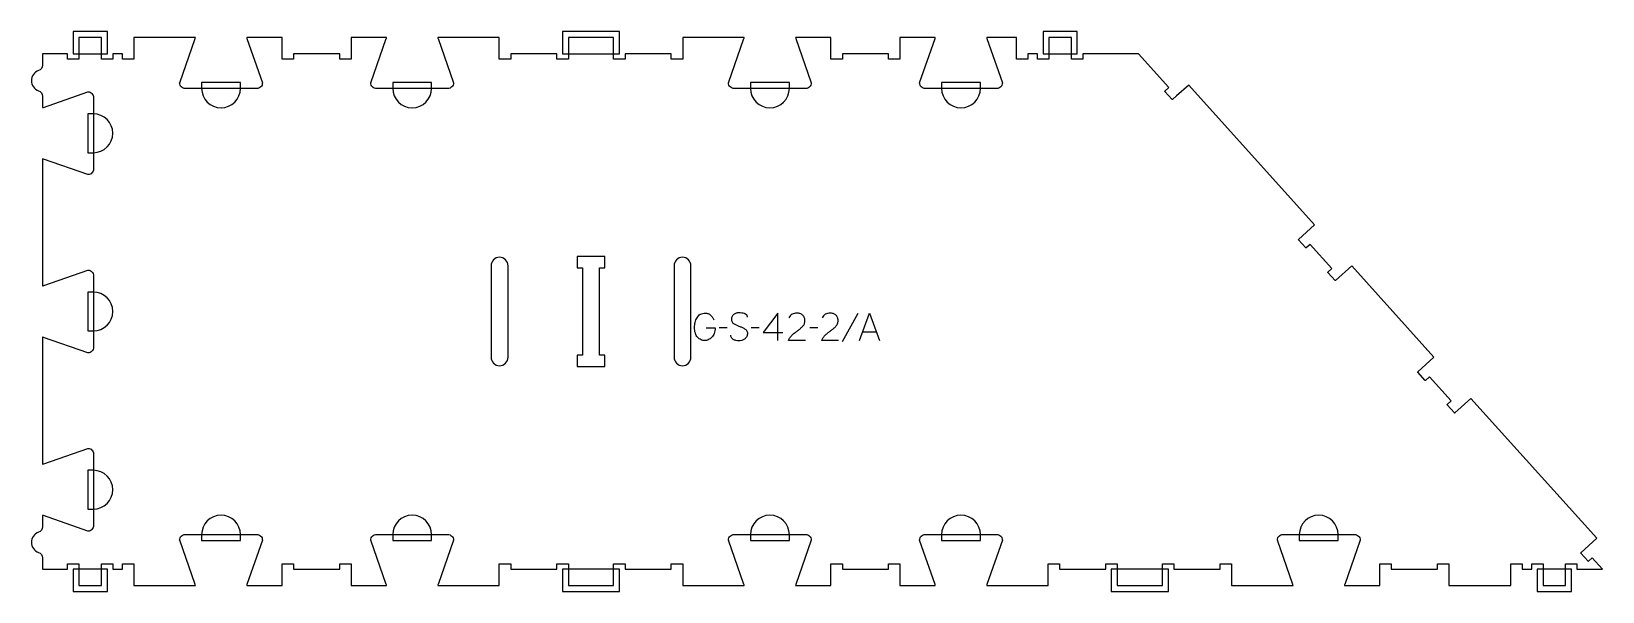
# Model space of a CAD drawing. Extents: x 0 to 1718, y -6 to 606.
import ezdxf

# ---------------------------------------------------------------- set-up
doc = ezdxf.new("R2010")
doc.units = 0
for name, color, linetype in [('1_ANYTOOL_1MMDEEP_LABELS_S', 2, 'CONTINUOUS'), ('3_ANYTOOL_CUTTHROUGH_INSID', 4, 'CONTINUOUS'), ('4_ANYTOOL_CUTTHROUGH_OUTSI', 5, 'CONTINUOUS'), ('5_ANYTOOL_HALF_MILL_9MM_IN', 3, 'CONTINUOUS')]:
    doc.layers.add(name, color=color, linetype=linetype)

msp = doc.modelspace()

# ---------------------------------------------------------------- linework, layer by layer
at = {"layer": '1_ANYTOOL_1MMDEEP_LABELS_S'}
for p, q in [((903.553871, 297.531997), (886.368156, 266.760569)), ((760.496728, 281.88914), (751.711013, 281.803426)), ((795.553871, 281.88914), (786.768156, 281.803426)), ((799.839585, 276.660569), (821.611013, 276.660569)), ((859.753871, 281.88914), (850.968156, 281.803426)), ((908.739585, 277.560569), (923.653871, 277.560569))]:
    msp.add_line(p, q, dxfattribs=at)
for points in [[(737.611013, 281.803426), (747.382442, 281.760569, -0.031732), (747.114331, 278.753167, -0.048764), (746.369942, 275.835569, -0.050291), (745.260229, 273.525061, -0.060119), (743.675299, 271.517711, -0.036578), (741.943279, 270.031295, -0.050793), (739.984228, 268.871283, -0.051881), (738.031211, 268.203538, -0.053919), (735.982442, 267.960569, -0.055881), (733.947295, 268.167513, -0.055271), (732.007442, 268.817711, -0.05403), (730.081466, 269.976905, -0.038531), (728.396728, 271.474854, -0.067281), (726.849014, 273.585868, -0.049165), (725.825299, 276.006997, -0.047412), (725.152372, 279.210916, -0.028075), (724.968156, 282.48914, -0.03109), (725.135683, 285.18072, -0.031496), (725.637799, 287.830211, -0.031425), (726.488672, 290.458456, -0.02824), (727.646728, 292.967711, -0.064555), (729.175531, 295.119236, -0.078906), (731.241371, 296.744497, -0.076878), (733.864972, 297.719047, -0.050594), (736.668156, 298.003426, -0.039946), (738.327717, 297.870629, -0.052714), (739.930656, 297.435569, -0.053511), (741.313854, 296.720234, -0.05153), (742.518156, 295.731997, -0.040443), (744.55838, 293.308856, -0.04035), (746.182442, 290.58914)], [(782.739585, 293.417711, 0.071867), (782.546471, 294.754318, 0.100684), (781.919942, 295.935569, 0.047558), (781.445388, 296.412019, 0.038563), (780.895388, 296.800747, 0.037928), (780.198201, 297.148215, 0.026634), (779.461013, 297.403426, 0.028461), (776.43768, 298.089409, 0.041577), (773.353871, 298.346283, 0.036938), (771.851511, 298.235143, 0.041531), (770.386013, 297.890926, 0.041583), (769.008637, 297.313717, 0.038125), (767.739585, 296.524854, 0.057611), (766.669432, 295.53295, 0.065808), (765.875299, 294.312354, 0.06469), (765.397803, 292.8528, 0.046778), (765.253871, 291.317711, 0.052235), (765.416226, 289.767869, 0.075448), (765.961013, 288.317711, 0.076671), (766.877105, 287.144659, 0.061023), (768.082442, 286.260569, 0.021951), (771.111296, 284.733223, 0.018213), (774.253871, 283.453426, -0.02405), (777.355355, 282.147964, -0.02981), (780.296728, 280.517711, -0.068439), (781.43803, 279.551781, -0.079282), (782.246728, 278.299854, -0.076308), (782.671727, 276.721172, -0.047772), (782.696728, 275.074854, -0.046243), (782.403493, 273.393895, -0.06359), (781.753871, 271.823069, -0.064671), (780.781047, 270.53888, -0.057073), (779.525299, 269.524854, -0.067522), (776.556991, 268.161944, -0.070793), (773.332442, 267.660569, -0.064027), (770.193427, 268.023084, -0.070447), (767.268156, 269.203426, -0.054374), (766.109739, 270.053059, -0.074742), (765.211013, 271.16414, -0.075199), (764.688006, 272.470518, -0.057737), (764.525299, 273.874854)], [(846.039585, 268.046283), (827.739585, 268.08914, -0.034491), (828.402363, 269.836472, -0.037732), (829.309228, 271.469497, -0.037744), (830.448522, 272.944133, -0.03482), (831.789585, 274.23914, -0.00859), (834.74881, 276.637723, -0.008791), (837.789585, 278.931997, 0.020588), (840.608873, 281.16544, 0.025206), (843.211013, 283.646283, 0.046908), (844.231608, 284.947525, 0.051091), (844.978871, 286.421283, 0.050722), (845.427603, 288.069458, 0.041139), (845.568156, 289.774854, 0.039396), (845.425511, 291.58244, 0.058519), (844.936013, 293.321283, 0.060358), (844.145456, 294.728399, 0.061397), (843.039585, 295.903426, 0.048006), (841.683628, 296.825385, 0.045901), (840.178871, 297.478426, 0.045216), (838.438809, 297.880985, 0.034258), (836.653871, 298.003426, 0.055622), (834.0193, 297.709439, 0.079896), (831.575299, 296.728426, 0.080617), (829.605912, 295.062726, 0.060287), (828.168156, 292.903426)], [(882.339585, 268.046283), (864.039585, 268.08914, -0.034491), (864.702363, 269.836472, -0.037732), (865.609228, 271.469497, -0.037744), (866.748522, 272.944133, -0.03482), (868.089585, 274.23914, -0.00859), (871.04881, 276.637723, -0.008791), (874.089585, 278.931997, 0.020588), (876.908873, 281.16544, 0.025206), (879.511013, 283.646283, 0.046908), (880.531608, 284.947525, 0.051091), (881.278871, 286.421283, 0.050722), (881.727603, 288.069458, 0.041139), (881.868156, 289.774854, 0.039396), (881.725511, 291.58244, 0.058519), (881.236013, 293.321283, 0.060358), (880.445456, 294.728399, 0.061397), (879.339585, 295.903426, 0.048006), (877.983628, 296.825385, 0.045901), (876.478871, 297.478426, 0.045216), (874.738809, 297.880985, 0.034258), (872.953871, 298.003426, 0.055622), (870.3193, 297.709439, 0.079896), (867.875299, 296.728426, 0.080617), (865.905912, 295.062726, 0.060287), (864.468156, 292.903426)]]:
    msp.add_lwpolyline(points, format="xyb", dxfattribs=at)
for points in [[(815.825299, 268.003426), (815.868156, 298.046283), (799.839585, 276.660569)], [(905.268156, 268.003426), (916.153871, 298.003426), (927.211013, 268.003426)]]:
    msp.add_lwpolyline(points, dxfattribs=at)
at = {"layer": '3_ANYTOOL_CUTTHROUGH_INSID'}
for points in [[(521, 249.750003), (521, 349.749997, 1), (502.5, 349.749997), (502.5, 249.750003, 1)], [(702.5, 249.750003, 1), (721, 249.750003), (721, 349.749997, 1), (702.5, 349.749997)]]:
    msp.add_lwpolyline(points, format="xyb", close=True, dxfattribs=at)
msp.add_lwpolyline([(627, 360), (596.5, 360), (596.5, 347.5), (602.5, 347.5), (602.5, 252), (596.5, 252), (596.5, 239.5), (627, 239.5), (627, 252), (621, 252), (621, 347.5), (627, 347.5)], close=True, dxfattribs=at)
at = {"layer": '4_ANYTOOL_CUTTHROUGH_OUTSI'}
msp.add_lwpolyline([(13.383805, 522.986061), (61.667412, 539.885174, -0.084368), (61.75, 539.89921, -0.414214), (68, 533.64921), (68, 455.64921, -0.414214), (61.75, 449.39921, -0.084368), (61.667412, 449.413245), (13.383805, 466.312358, 0.061178), (12, 466.543772), (12, 327.854647, 0.061784), (13.39487, 328.089641), (61.667412, 344.985174, -0.084368), (61.75, 344.99921, -0.414214), (68, 338.74921), (68, 260.74921, -0.414214), (61.75, 254.49921, -0.084368), (61.667412, 254.513245), (13.383805, 271.412358, 0.061178), (12, 271.643772), (12, 132.954647, 0.061784), (13.39487, 133.189641), (61.667412, 150.085174, -0.084368), (61.75, 150.09921, -0.414214), (68, 143.84921), (68, 65.84921, -0.414214), (61.75, 59.59921, -0.08437), (61.667411, 59.613246), (13.383804, 76.512757, 0.061376), (12, 76.744268), (12, 64.344772, -0.317837), (7.833333, 58.452216, 0.317837), (0, 47.37421, 0.317837), (7.833333, 36.296203, -0.317837), (12, 30.403647), (12, 18.000001), (39.5, 18.000134), (39.5, 23.750061, -0.414214), (39.75, 24.000061), (51.75, 24.000061, -0.414214), (52, 23.750061), (52, 0.000061), (76.5, 0.000061), (76.5, 23.750061, -0.414214), (76.75, 24.000061), (88.75, 24.000061, -0.414214), (89, 23.750061), (89, 18.00003), (99.5, 18.000001), (99.5, 23.75, -0.414214), (99.75, 24), (111.75, 24, -0.414214), (112, 23.75), (112, 0), (179.191563, 0, 0.061784), (178.956569, 1.39487), (162.061035, 49.667412, -0.084368), (162.047, 49.75, -0.414214), (168.297, 56), (246.297, 56, -0.414214), (252.547, 49.75, -0.084368), (252.532965, 49.667412), (235.633852, 1.383805, 0.061178), (235.402437, 0), (274, 0), (274, 23.75, -0.414214), (274.25, 24), (286.25, 24, -0.414214), (286.5, 23.75), (286.5, 18), (337, 18), (337, 23.75, -0.414214), (337.25, 24), (349.25, 24, -0.414214), (349.5, 23.75), (349.5, 0), (388.097563, 0, 0.061784), (387.862569, 1.39487), (370.967035, 49.667412, -0.084368), (370.953, 49.75, -0.414214), (377.203, 56), (455.203, 56, -0.414214), (461.453, 49.75, -0.084368), (461.438965, 49.667412), (444.539852, 1.383805, 0.061178), (444.308437, 0), (511.5, 0), (511.5, 23.75, -0.414214), (511.75, 24), (523.75, 24, -0.414214), (524, 23.75), (524, 18), (574.5, 18), (574.5, 23.75, -0.414214), (574.75, 24), (586.75, 24, -0.414214), (587, 23.75), (587, 0), (636.5, 0), (636.5, 23.75, -0.414214), (636.75, 24), (648.75, 24, -0.414214), (649, 23.75), (649, 18), (699.5, 18), (699.5, 23.75, -0.414214), (699.75, 24), (711.75, 24, -0.414214), (712, 23.75), (712, 0), (779.191563, 0, 0.061784), (778.956569, 1.39487), (762.061035, 49.667412, -0.084368), (762.047, 49.75, -0.414214), (768.297, 56), (846.297, 56, -0.414214), (852.547, 49.75, -0.084368), (852.532965, 49.667412), (835.633852, 1.383805, 0.061178), (835.402437, 0), (874, 0), (874, 23.75, -0.414214), (874.25, 24), (886.25, 24, -0.414214), (886.5, 23.75), (886.5, 18), (937, 18), (937, 23.75, -0.414214), (937.25, 24), (949.25, 24, -0.414214), (949.5, 23.75), (949.5, 0), (988.097563, 0, 0.061784), (987.862569, 1.39487), (970.967035, 49.667412, -0.084368), (970.953, 49.75, -0.414214), (977.203, 56), (1055.203, 56, -0.414214), (1061.453, 49.75, -0.084368), (1061.438965, 49.667412), (1044.539852, 1.383805, 0.061178), (1044.308437, 0), (1111.5, 0), (1111.5, 23.75, -0.414214), (1111.75, 24), (1123.75, 24, -0.414214), (1124, 23.75), (1124, 18), (1174.5, 18), (1174.5, 23.75, -0.414214), (1174.75, 24), (1186.75, 24, -0.414214), (1187, 23.75), (1187, 0), (1236.5, 0), (1236.5, 23.75, -0.414214), (1236.75, 24), (1248.75, 24, -0.414214), (1249, 23.75), (1249, 18), (1299.5, 18), (1299.5, 23.75, -0.414214), (1299.75, 24), (1311.75, 24, -0.414214), (1312, 23.75), (1312, 0), (1379.191563, 0, 0.061784), (1378.956569, 1.39487), (1362.061035, 49.667412, -0.084368), (1362.047, 49.75, -0.414214), (1368.297, 56), (1446.297, 56, -0.414214), (1452.547, 49.75, -0.084368), (1452.532965, 49.667412), (1435.633852, 1.383805, 0.060812), (1435.402557, 0), (1474, 0), (1474, 23.75, -0.414214), (1474.25, 24), (1486.25, 24, -0.414214), (1486.5, 23.75), (1486.5, 18), (1537, 18), (1537, 23.75, -0.414214), (1537.25, 24), (1549.25, 24, -0.414214), (1549.5, 23.75), (1549.5, 0.000003), (1617.106133, 0.000824), (1617.106025, 23.750348, -0.414215), (1617.356025, 24.000349), (1629.356025, 24.000349, -0.414214), (1629.606025, 23.750349), (1629.606025, 18.000349), (1640.106025, 18.000349), (1640.106025, 23.750349, -0.414214), (1640.356025, 24.000349), (1652.356025, 24.000349, -0.414214), (1652.606025, 23.750349), (1652.606025, 0.000349), (1677.106025, 0.000349), (1677.106025, 23.750349, -0.414214), (1677.356025, 24.000349), (1689.356025, 24.000349, -0.414214), (1689.606025, 23.750349), (1689.606025, 18.000353), (1717.57313, 18.000856), (1706.358645, 30.455845), (1702.085562, 26.608344, -0.414214), (1701.732494, 26.626848), (1693.702926, 35.544586, -0.414214), (1693.72143, 35.897655), (1711.371119, 51.789507), (1573.706317, 204.681759), (1556.056627, 188.789907, -0.414214), (1555.703559, 188.808411), (1547.673991, 197.726149, -0.414214), (1547.692495, 198.079217), (1551.965578, 201.926718), (1528.211441, 228.30836), (1523.938358, 224.460859, -0.414214), (1523.58529, 224.479362), (1515.555722, 233.3971, -0.414214), (1515.574226, 233.750169), (1533.223915, 249.642021), (1443.288747, 349.525144), (1425.639058, 333.633293, -0.414214), (1425.285989, 333.651796), (1417.256421, 342.569534, -0.414214), (1417.274925, 342.922603), (1421.548008, 346.770104), (1397.793871, 373.151745), (1393.520788, 369.304244, -0.414214), (1393.16772, 369.322748), (1385.138152, 378.240486, -0.414214), (1385.156656, 378.593554), (1402.806345, 394.485406), (1265.141543, 547.377659), (1251.950722, 535.50059), (1247.491853, 531.485807, -0.414214), (1247.138785, 531.50431), (1239.109217, 540.422048, -0.414214), (1239.127721, 540.775117), (1243.400804, 544.622618), (1210.195878, 581.500425), (1149.363665, 581.499807), (1149.363665, 575.749804, -0.414214), (1149.113665, 575.499804), (1137.113665, 575.499804, -0.414214), (1136.863665, 575.749804), (1136.863665, 599.499804), (1112.363665, 599.499794), (1112.363665, 575.749794, -0.414214), (1112.113665, 575.499794), (1100.113665, 575.499794, -0.414214), (1099.863665, 575.749794), (1099.863665, 581.499794), (1089.363665, 581.499794), (1089.363665, 575.749794, -0.414214), (1089.113665, 575.499794), (1077.113665, 575.499794, -0.414214), (1076.863665, 575.749794), (1076.863665, 599.499797), (1061.749997, 599.49999, -0.022896), (1061.704508, 599.502082, -0.00006), (1044.308437, 599.5, 0.061784), (1044.543431, 598.10513), (1061.438965, 549.832588, -0.084368), (1061.453, 549.75, -0.414214), (1055.203, 543.5), (977.203, 543.5, -0.414214), (970.953, 549.75, -0.084368), (970.967035, 549.832588), (987.866148, 598.116195, 0.061178), (988.097563, 599.5), (949.5, 599.5), (949.5, 575.75, -0.414214), (949.25, 575.5), (937.25, 575.5, -0.414214), (937, 575.75), (937, 581.5), (886.5, 581.5), (886.5, 575.75, -0.414214), (886.25, 575.5), (874.25, 575.5, -0.414214), (874, 575.75), (874, 599.5), (835.402437, 599.5, 0.061784), (835.637431, 598.10513), (852.532965, 549.832588, -0.084368), (852.547, 549.75, -0.414214), (846.297, 543.5), (768.297, 543.5, -0.414214), (762.047, 549.75, -0.084368), (762.061035, 549.832588), (778.960148, 598.116195, 0.061178), (779.191563, 599.5), (712, 599.5), (712, 575.75, -0.414214), (711.75, 575.5), (699.75, 575.5, -0.414214), (699.5, 575.75), (699.5, 581.5), (649, 581.5), (649, 575.75, -0.414214), (648.75, 575.5), (636.75, 575.5, -0.414214), (636.5, 575.75), (636.5, 599.5), (587, 599.5), (587, 575.75, -0.414214), (586.75, 575.5), (574.75, 575.5, -0.414214), (574.5, 575.75), (574.5, 581.5), (524, 581.5), (524, 575.75, -0.414214), (523.75, 575.5), (511.75, 575.5, -0.414214), (511.5, 575.75), (511.5, 599.5), (461.75, 599.5), (444.308437, 599.5, 0.061784), (444.543431, 598.10513), (461.438965, 549.832588, -0.084368), (461.453, 549.75, -0.414214), (455.203, 543.5), (377.203, 543.5, -0.414214), (370.953, 549.75, -0.084368), (370.967035, 549.832588), (387.866148, 598.116195, 0.061178), (388.097563, 599.5), (349.5, 599.5), (349.5, 575.75, -0.414214), (349.25, 575.5), (337.25, 575.5, -0.414214), (337, 575.75), (337, 581.5), (286.5, 581.5), (286.5, 575.75, -0.414214), (286.25, 575.5), (274.25, 575.5, -0.414214), (274, 575.75), (274, 599.5), (235.402437, 599.5, 0.061784), (235.637431, 598.10513), (252.532965, 549.832588, -0.084368), (252.547, 549.75, -0.414214), (246.297, 543.5), (168.297, 543.5, -0.414214), (162.047, 549.75, -0.084368), (162.061035, 549.832588), (178.960148, 598.116195, 0.061178), (179.191563, 599.5), (161.75, 599.5), (112, 599.5), (112, 575.75, -0.414214), (111.75, 575.5), (99.75, 575.5, -0.414214), (99.5, 575.75), (99.5, 581.499999), (89, 581.49997), (89, 575.749939, -0.414214), (88.75, 575.499939), (76.75, 575.499939, -0.414214), (76.5, 575.749939), (76.5, 599.499939), (52, 599.499939), (52, 575.749939, -0.414214), (51.75, 575.499939), (39.75, 575.499939, -0.414214), (39.5, 575.749939), (39.5, 581.499863), (12, 581.499607), (12, 569.094772, -0.317837), (7.833333, 563.202216, 0.707107), (7.833333, 541.046203, -0.317837), (12, 535.153647), (12, 522.75479, 0.061229)], format="xyb", close=True, dxfattribs=at)
at = {"layer": '5_ANYTOOL_HALF_MILL_9MM_IN'}
for points in [[(51.5, 581.55787), (77, 581.55787), (83, 581.55787), (83, 605.999939), (76.74, 605.999939), (45.5, 605.999939), (45.5, 599.739939), (45.5, 581.55787)], [(586.5, 581.5), (637, 581.5), (643, 581.5), (643, 606), (636.74, 606), (580.5, 606), (580.5, 599.74), (580.5, 581.5)], [(1111.863665, 581.499794), (1137.363665, 581.499794), (1143.363665, 581.499794), (1143.363665, 599.739807), (1143.363663, 605.999807), (1105.863663, 605.999792), (1105.863665, 599.739792), (1105.863665, 581.499794)], [(77, 17.94213), (51.5, 17.94213), (45.5, 17.94213), (45.5, -6.499939), (51.76, -6.499939), (83, -6.499939), (83, -0.239939), (83, 17.94213)], [(637, 18), (586.5, 18), (580.5, 18), (580.5, -6.5), (586.76, -6.5), (636.74, -6.5), (643, -6.5), (643, 18)], [(1237, 18), (1186.5, 18), (1180.5, 18), (1180.5, -6.5), (1186.76, -6.5), (1243, -6.5), (1243, -0.24), (1243, 18)], [(1677.606025, 18.000866), (1652.106025, 18.000866), (1646.106025, 18.000866), (1646.106025, -6.499651), (1652.366025, -6.499651), (1677.346025, -6.499651), (1683.606025, -6.499651), (1683.606025, 18.000866)]]:
    msp.add_lwpolyline(points, close=True, dxfattribs=at)
for points in [[(186.047, 544), (186.047, 543.75, 1), (228.547, 543.75), (228.547, 550), (186.047, 550)], [(394.953, 544), (394.953, 543.75, 1), (437.453, 543.75), (437.453, 550), (394.953, 550)], [(786.047, 544), (786.047, 543.75, 1), (828.547, 543.75), (828.547, 550), (786.047, 550)], [(994.953, 544), (994.953, 543.75, 1), (1037.453, 543.75), (1037.453, 550), (994.953, 550)], [(67.76, 473.400002, 0.999765), (67.75, 515.9), (61.5, 515.9), (61.5, 473.4)], [(67.76, 278.500002, 0.999765), (67.75, 321), (61.5, 321), (61.5, 278.5)], [(67.76, 83.600002, 0.999765), (67.75, 126.1), (61.5, 126.1), (61.5, 83.6)], [(228.547, 55.75, 1), (186.047, 55.75), (186.047, 49.5), (228.547, 49.5)], [(437.453, 55.75, 1), (394.953, 55.75), (394.953, 49.5), (437.453, 49.5)], [(828.547, 55.75, 1), (786.047, 55.75), (786.047, 49.5), (828.547, 49.5)], [(1037.453, 55.75, 1), (994.953, 55.75), (994.953, 49.5), (1037.453, 49.5)], [(1428.547002, 55.75, 1), (1386.047002, 55.75), (1386.047002, 49.5), (1428.547002, 49.5)]]:
    msp.add_lwpolyline(points, format="xyb", close=True, dxfattribs=at)

doc.saveas('drawing.dxf')
